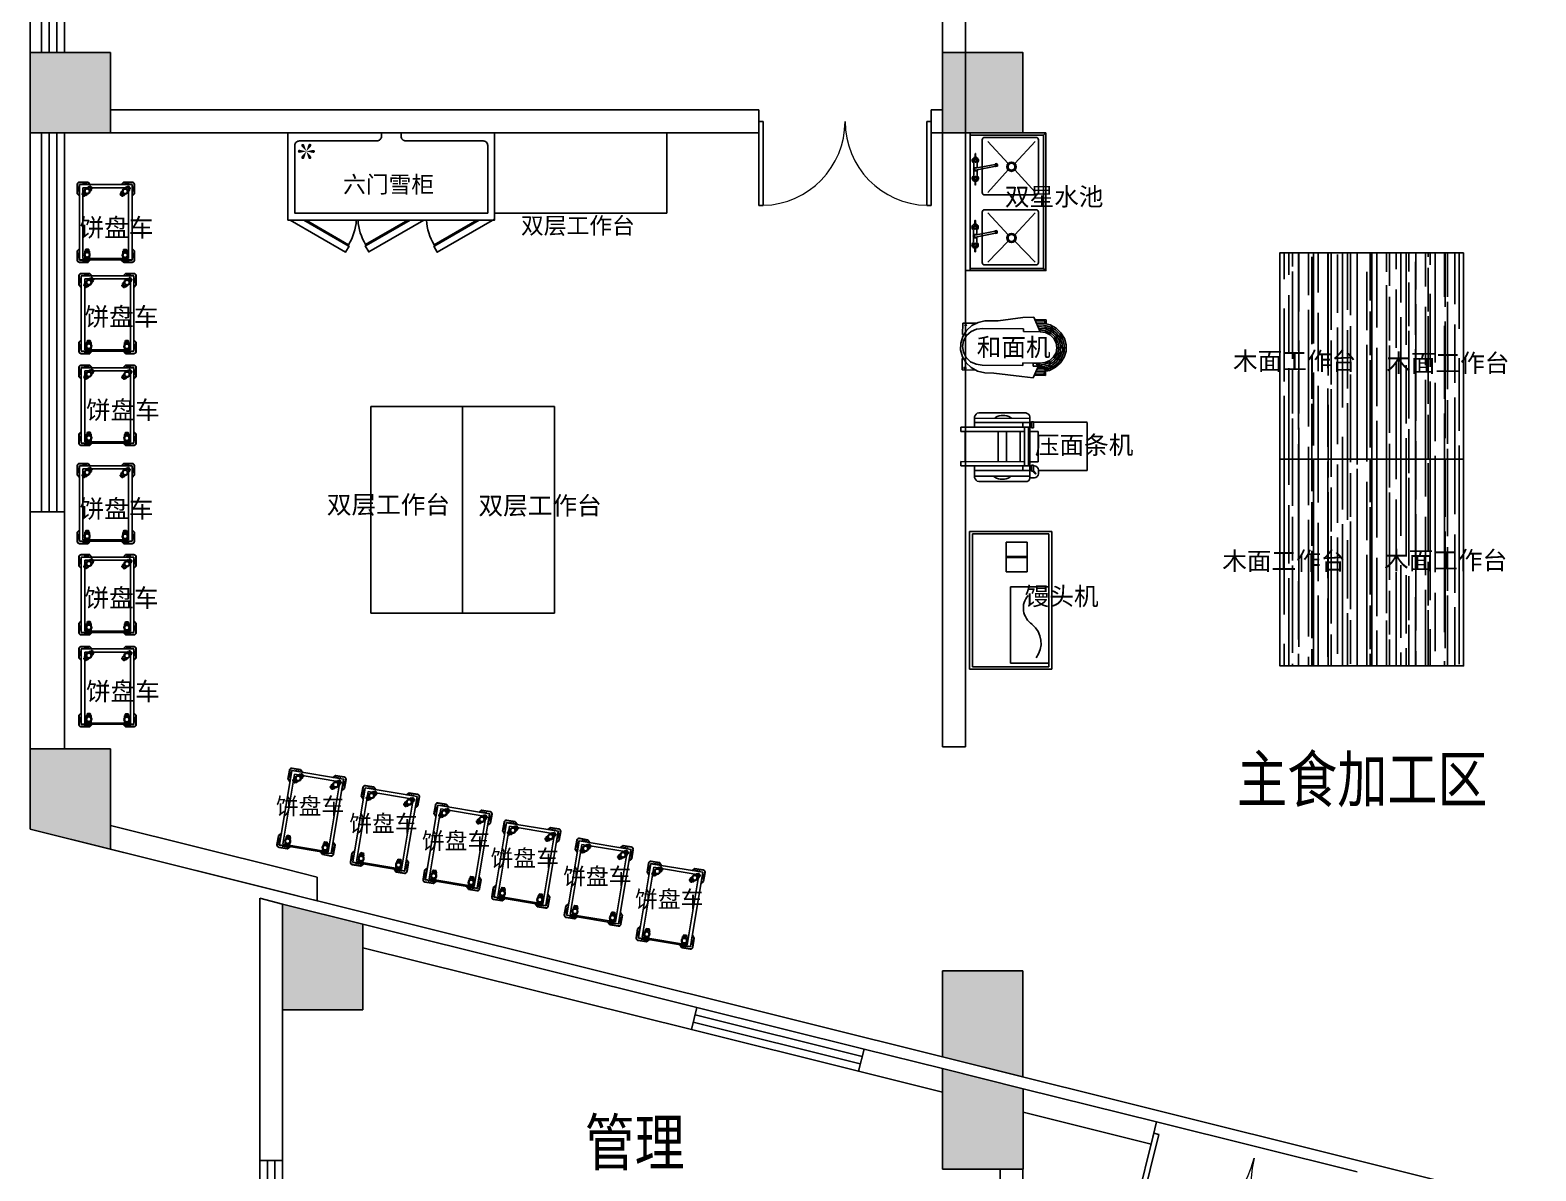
# Model space of a CAD drawing. Extents: x 1159254 to 1730927, y -477824 to -383968.
# Drawn here: x 1404869 to 1417988, y -422498 to -412560 of the extents above; entities that cross this region are included whole.
import ezdxf

# ---------------------------------------------------------------- set-up
doc = ezdxf.new("R2010")
doc.units = 0
doc.header["$LTSCALE"] = 1000
for name, color, linetype in [('COLUMN', 2, 'Continuous'), ('PUB_HATCH', 8, 'Continuous'), ('PUB_TEXT', 7, 'Continuous'), ('STAIR', 4, 'Continuous'), ('WALL', 6, 'Continuous'), ('WINDOW', 4, 'Continuous'), ('WS_厨房设备', 1, 'Continuous'), ('产品文字', 7, 'Continuous'), ('厨房设备', 7, 'Continuous')]:
    doc.layers.add(name, color=color, linetype=linetype)
doc.styles.get("Standard").update_dxf_attribs({"font": '', "width": 0.8})
doc.styles.add('WMF-宋体1', font='')
doc.styles.add('宋体', font='', dxfattribs={"width": 0.8})
doc.styles.get('Standard').set_extended_font_data('SimSun')
doc.styles.get('WMF-宋体1').set_extended_font_data('SimSun')
doc.styles.get('宋体').set_extended_font_data('NSimSun')

# ---------------------------------------------------------------- blocks, each defined once
blk = doc.blocks.new('snow')
at = {"lineweight": -3}
for points in [[(-59, 13, 1.234515), (-57, -14), (0, 0)], [(-18, 58, 1.234515), (-41, 43), (0, 0)], [(0, 0), (-41, -42, 1.234515), (-19, -57)], [(41, 44, 1.234515), (17, 57), (0, 0)], [(0, 0), (58, -13, 1.234515), (59, 14)], [(0, 0), (17, -57, 1.234515), (41, -44)]]:
    blk.add_hatch(color=5, dxfattribs=at).paths.add_polyline_path(points)
blk = doc.blocks.new('Custom_46')
at = {"color": 252, "lineweight": -3}
for points in [[(18, 760), (502, 1039), (532, 987), (138, 760)], [(138, 760), (523, 983), (528, 974), (158, 760)], [(1183, 760), (703, 1037), (673, 985), (1063, 760)], [(1063, 760), (681, 980), (676, 971), (1043, 760)], [(1800, 752), (1301, 1040), (1271, 988), (1666, 760)], [(1666, 760), (1279, 983), (1274, 975), (1646, 760)]]:
    blk.add_lwpolyline(points, dxfattribs=at)
blk.add_lwpolyline([(0, 760), (1800, 760), (1800, 0), (0, 0)], close=True)
at = {"color": 252}
blk.add_lwpolyline([(1740, 700), (1740, 110, -0.414214), (1700, 70), (1026, 70, 0.414214), (986, 30), (986, 0), (814, 0), (814, 30, 0.414214), (774, 70), (100, 70, -0.414214), (60, 110), (60, 700)], format="xyb", close=True, dxfattribs=at)
at = {"color": 252, "linetype": 'Continuous', "lineweight": -3, "ltscale": 5}
for centre, radius, start, end in [((128, 732), 468, 3.4332, 31.183), ((1073, 732), 464, 148.817, 176.5082), ((1675, 732), 469, 148.817, 176.5855)]:
    blk.add_arc(centre, radius, start, end, dxfattribs=at)
at = {"color": 252}
blk.add_blockref('snow', (160, 161), dxfattribs=at)
blk = doc.blocks.new('脚轮')
h = blk.add_hatch(color=252)
h.dxf.hatch_style = 1
h.paths.add_polyline_path([(-11, -35), (-15, -35), (-15, -46), (-11, -50)])
h.paths.add_polyline_path([(15, -35), (11, -35), (11, -50), (15, -46)])
h.paths.add_polyline_path([(-11, 50), (-15, 46), (-15, 35), (-11, 35)])
h.paths.add_polyline_path([(15, 46), (11, 50), (11, 35), (15, 35)])
at = {"color": 252}
for p, q in [((-11, 50), (-11, 35)), ((-8, 50), (-8, 35)), ((-4, 50), (-4, 35)), ((0, 50), (0, 35)), ((0, 50), (0, 35)), ((4, 50), (4, 35)), ((8, 50), (8, 35)), ((11, 50), (11, 35)), ((-11, -50), (-11, -35)), ((-8, -35), (-8, -50)), ((-4, -35), (-4, -50)), ((0, -35), (0, -50)), ((0, -35), (0, -50)), ((4, -35), (4, -50)), ((8, -35), (8, -50)), ((11, -50), (11, -35))]:
    blk.add_line(p, q, dxfattribs=at)
for points in [[(-20, 15), (-20, 33), (-18, 35), (18, 35), (20, 33), (20, 15)], [(-15, 35), (-15, 46), (-11, 50), (11, 50), (15, 46), (15, 35)], [(20, -15), (20, -33), (18, -35), (-18, -35), (-20, -33), (-20, -15)], [(15, -35), (15, -46), (11, -50), (-11, -50), (-15, -46), (-15, -35)]]:
    blk.add_lwpolyline(points, dxfattribs=at)
for radius in [25, 19.6]:
    blk.add_circle((0, 0), radius, dxfattribs=at)
blk = doc.blocks.new('CJT_4185')
at = {"color": 252}
for p, q in [((1, 685), (0, 682)), ((0, 682), (0, 679)), ((0, 679), (0, 600)), ((2, 688), (1, 685)), ((4, 691), (2, 688)), ((4, 685), (3, 682)), ((3, 682), (3, 679)), ((3, 679), (3, 601)), ((6, 694), (4, 691)), ((5, 688), (4, 685)), ((7, 691), (5, 688)), ((8, 696), (6, 694)), ((9, 693), (7, 691)), ((11, 698), (8, 696)), ((11, 695), (9, 693)), ((14, 699), (11, 698)), ((14, 696), (11, 695)), ((17, 700), (14, 699)), ((17, 697), (14, 696)), ((20, 700), (17, 700)), ((20, 697), (17, 697)), ((94, 700), (20, 700)), ((93, 697), (20, 697)), ((449, 667), (51, 667)), ((51, 667), (51, 49)), ((94, 697), (93, 697)), ((95, 699), (94, 700)), ((111, 679), (94, 697)), ((115, 679), (95, 699)), ((385, 679), (405, 699)), ((385, 679), (389, 679)), ((389, 679), (406, 697)), ((406, 700), (405, 700)), ((405, 700), (405, 699)), ((406, 700), (480, 700)), ((407, 697), (406, 697)), ((407, 697), (480, 697)), ((449, 667), (449, 49)), ((483, 700), (480, 700)), ((483, 697), (480, 697)), ((486, 699), (483, 700)), ((486, 696), (483, 697)), ((489, 698), (486, 699)), ((489, 695), (486, 696)), ((492, 696), (489, 698)), ((491, 693), (489, 695)), ((493, 691), (491, 693)), ((494, 694), (492, 696)), ((495, 688), (493, 691)), ((496, 691), (494, 694)), ((496, 685), (495, 688)), ((498, 688), (496, 691)), ((497, 682), (496, 685)), ((497, 679), (497, 682)), ((497, 679), (497, 601)), ((499, 685), (498, 688)), ((500, 682), (499, 685)), ((500, 679), (500, 682)), ((500, 679), (500, 600)), ((0, 600), (1, 599)), ((20, 578), (1, 599)), ((3, 601), (3, 600)), ((20, 582), (3, 600)), ((20, 582), (20, 578)), ((480, 582), (497, 600)), ((480, 578), (499, 599)), ((480, 582), (480, 578)), ((497, 600), (497, 601)), ((499, 599), (500, 600)), ((500, 600), (500, 600)), ((1, 101), (0, 100)), ((0, 21), (0, 100)), ((0, 100), (0, 100)), ((0, 21), (0, 18)), ((0, 18), (1, 15)), ((20, 122), (1, 101)), ((1, 15), (2, 12)), ((2, 12), (4, 9)), ((20, 118), (3, 100)), ((3, 100), (3, 99)), ((3, 21), (3, 99)), ((3, 21), (3, 18)), ((3, 18), (4, 15)), ((4, 15), (5, 12)), ((4, 9), (6, 6)), ((5, 12), (7, 9)), ((6, 6), (8, 4)), ((7, 9), (9, 7)), ((8, 4), (11, 2)), ((9, 7), (11, 5)), ((11, 5), (14, 4)), ((11, 2), (14, 1)), ((14, 4), (17, 3)), ((14, 1), (17, 0)), ((17, 3), (20, 3)), ((17, 0), (20, 0)), ((93, 3), (20, 3)), ((94, 0), (20, 0)), ((51, 49), (449, 49)), ((93, 3), (94, 3)), ((111, 21), (94, 3)), ((94, 0), (95, 0)), ((115, 21), (95, 1)), ((95, 0), (95, 1)), ((385, 21), (405, 1)), ((389, 21), (406, 3)), ((405, 1), (405, 0)), ((405, 0), (406, 0)), ((406, 3), (407, 3)), ((406, 0), (480, 0)), ((407, 3), (480, 3)), ((480, 122), (499, 101)), ((480, 118), (497, 100)), ((480, 3), (483, 3)), ((480, 0), (483, 0)), ((483, 3), (486, 4)), ((483, 0), (486, 1)), ((486, 4), (489, 5)), ((486, 1), (489, 2)), ((489, 5), (491, 7)), ((489, 2), (492, 4)), ((491, 7), (493, 9)), ((492, 4), (494, 6)), ((493, 9), (495, 12)), ((494, 6), (496, 9)), ((495, 12), (496, 15)), ((496, 15), (497, 18)), ((496, 9), (498, 12)), ((497, 99), (497, 100)), ((497, 21), (497, 99)), ((497, 18), (497, 21)), ((498, 12), (499, 15)), ((500, 100), (499, 101)), ((499, 15), (500, 18)), ((500, 21), (500, 100)), ((500, 18), (500, 21))]:
    blk.add_line(p, q, dxfattribs=at)
for p, q in [((15, 662), (15, 619)), ((15, 662), (17, 660)), ((17, 660), (17, 617)), ((21, 679), (20, 679)), ((20, 679), (20, 678)), ((20, 678), (20, 582)), ((111, 679), (21, 679)), ((479, 678), (21, 678)), ((21, 678), (21, 22)), ((48, 682), (46, 684)), ((86, 684), (46, 684)), ((88, 682), (48, 682)), ((88, 682), (86, 684)), ((115, 679), (111, 679)), ((389, 679), (479, 679)), ((412, 682), (414, 684)), ((452, 682), (412, 682)), ((414, 684), (454, 684)), ((454, 684), (452, 682)), ((480, 679), (479, 679)), ((479, 22), (479, 678)), ((480, 678), (480, 679)), ((480, 678), (480, 582)), ((485, 662), (483, 660)), ((483, 660), (483, 617)), ((485, 619), (485, 662)), ((15, 619), (17, 617)), ((483, 617), (485, 619)), ((17, 83), (15, 81)), ((15, 81), (15, 38)), ((15, 38), (17, 40)), ((17, 40), (17, 83)), ((20, 22), (20, 118)), ((20, 22), (20, 21)), ((20, 21), (21, 21)), ((21, 22), (479, 22)), ((21, 22), (21, 22)), ((111, 21), (21, 21)), ((46, 16), (48, 18)), ((86, 16), (46, 16)), ((48, 18), (88, 18)), ((88, 18), (86, 16)), ((389, 21), (479, 21)), ((412, 18), (414, 16)), ((412, 18), (452, 18)), ((414, 16), (454, 16)), ((452, 18), (454, 16)), ((479, 21), (480, 21)), ((480, 22), (480, 118)), ((480, 21), (480, 22)), ((485, 81), (483, 83)), ((483, 40), (483, 83)), ((485, 38), (483, 40)), ((485, 38), (485, 81))]:
    blk.add_line(p, q)
at = {"color": 1}
for p, q in [((20, 118), (20, 122)), ((115, 21), (111, 21)), ((385, 21), (389, 21)), ((480, 118), (480, 122))]:
    blk.add_line(p, q, dxfattribs=at)
at = {"color": 252}
for p in [(82, 636), (413, 634)]:
    blk.add_blockref('脚轮', p, dxfattribs=at)
at = {"color": 252, "rotation": 315}
for p in [(81, 80), (413, 79)]:
    blk.add_blockref('脚轮', p, dxfattribs=at)
blk = doc.blocks.new('*U45')
at = {"linetype": 'Continuous'}
for p, q in [((0, 0), (0, 700)), ((0, 700), (1500, 700)), ((1500, 700), (1500, 0)), ((1500, 0), (0, 0))]:
    blk.add_line(p, q, dxfattribs=at)
blk = doc.blocks.new('_FZH')
blk.add_lwpolyline([(-0.5, -0.5), (0.5, -0.5), (0.5, 0.5), (-0.5, 0.5)], close=True)
at = {"layer": 'PUB_HATCH'}
blk.add_solid([(-0.5, -0.5), (0.5, -0.5), (-0.5, 0.5), (0.5, 0.5)], dxfattribs=at)
blk = doc.blocks.new('$TCHSYS$WIN2D')
for p, q in [((-0.5, 0.5), (0.5, 0.5)), ((-0.5, 0.5), (-0.5, -0.5)), ((0.5, 0.5), (0.5, -0.5)), ((0.5, 0.1667), (-0.5, 0.1667)), ((0.5, -0.1667), (-0.5, -0.1667)), ((-0.5, -0.5), (0.5, -0.5))]:
    blk.add_line(p, q)
blk = doc.blocks.new('$DorLib2D$00000002')
for p, q in [((-0.5, 0), (-0.5, 0.4875)), ((-0.475, 0.4875), (-0.5, 0.4875)), ((-0.475, 0), (-0.475, 0.4875)), ((0.475, 0), (0.475, 0.4875)), ((0.475, 0.4875), (0.5, 0.4875)), ((0.5, 0), (0.5, 0.4875)), ((-0.5, 0), (-0.475, 0)), ((0.5, 0), (0.475, 0))]:
    blk.add_line(p, q)
at = {"lineweight": 13}
for centre, start, end in [((-0.4875, 0), 0, 88.53072), ((0.4875, 0), 91.46928, 180)]:
    blk.add_arc(centre, 0.4875, start, end, dxfattribs=at)
blk = doc.blocks.new('CJT_2868')
at = {"color": 252}
for p, q in [((92, 811), (65, 759)), ((102, 798), (78, 749)), ((130, 854), (92, 811)), ((138, 839), (102, 798)), ((140, 820), (106, 775)), ((139, 795), (111, 749)), ((179, 885), (130, 854)), ((182, 869), (138, 839)), ((171, 804), (138, 766)), ((179, 831), (139, 795)), ((186, 852), (140, 820)), ((181, 793), (148, 868)), ((214, 830), (171, 804)), ((233, 902), (179, 885)), ((227, 851), (179, 831)), ((232, 885), (182, 869)), ((238, 870), (186, 852)), ((262, 839), (214, 830)), ((279, 854), (227, 851)), ((284, 887), (232, 885)), ((289, 903), (233, 902)), ((293, 869), (238, 870)), ((262, 822), (261, 905)), ((262, 822), (261, 905)), ((311, 831), (262, 839)), ((329, 841), (279, 854)), ((335, 874), (284, 887)), ((343, 888), (289, 903)), ((346, 851), (293, 869)), ((354, 808), (311, 831)), ((373, 813), (329, 841)), ((381, 848), (335, 874)), ((393, 858), (343, 888)), ((343, 795), (374, 871)), ((390, 818), (346, 851)), ((389, 770), (354, 808)), ((407, 772), (373, 813)), ((419, 810), (381, 848)), ((424, 773), (390, 818)), ((432, 816), (393, 858)), ((445, 762), (419, 810)), ((461, 764), (432, 816)), ((55, 723), (21, 722)), ((21, 722), (23, 626)), ((55, 721), (23, 721)), ((23, 721), (24, 627)), ((53, 711), (33, 711)), ((33, 711), (34, 632)), ((65, 759), (52, 700)), ((52, 700), (53, 640)), ((65, 746), (60, 735)), ((60, 735), (65, 726)), ((74, 750), (65, 746)), ((65, 726), (74, 722)), ((71, 723), (68, 646)), ((71, 739), (70, 735)), ((70, 735), (71, 733)), ((146, 751), (71, 774)), ((74, 740), (71, 739)), ((71, 733), (74, 732)), ((83, 746), (74, 750)), ((74, 750), (74, 750)), ((76, 739), (74, 740)), ((74, 740), (74, 740)), ((74, 732), (76, 733)), ((74, 722), (83, 726)), ((77, 735), (76, 739)), ((76, 733), (77, 735)), ((112, 646), (76, 723)), ((87, 735), (83, 746)), ((83, 726), (87, 735)), ((83, 726), (120, 651)), ((84, 707), (83, 654)), ((106, 775), (86, 720)), ((96, 680), (98, 660)), ((111, 749), (98, 696)), ((101, 617), (101, 666)), ((101, 666), (104, 666)), ((110, 667), (127, 667)), ((118, 720), (112, 668)), ((138, 766), (118, 720)), ((379, 756), (455, 780)), ((410, 724), (389, 770)), ((427, 721), (407, 772)), ((417, 672), (410, 724)), ((443, 717), (424, 773)), ((431, 666), (427, 721)), ((446, 659), (443, 717)), ((460, 708), (445, 762)), ((461, 653), (460, 708)), ((476, 707), (461, 764)), ((472, 729), (506, 729)), ((473, 727), (505, 728)), ((475, 717), (495, 717)), ((476, 646), (476, 707)), ((495, 717), (496, 638)), ((505, 728), (506, 634)), ((506, 729), (507, 633)), ((128, 617), (101, 617)), ((120, 651), (112, 646)), ((78, 28), (76, 22)), ((76, 22), (78, 16)), ((85, 30), (78, 28)), ((78, 16), (85, 13)), ((90, 28), (85, 30)), ((85, 30), (85, 30)), ((85, 13), (90, 16)), ((92, 22), (90, 28)), ((90, 16), (92, 22)), ((456, 33), (454, 28)), ((454, 28), (456, 22)), ((461, 35), (456, 33)), ((456, 22), (461, 19)), ((466, 33), (461, 35)), ((461, 35), (461, 35)), ((461, 19), (466, 22)), ((469, 28), (466, 33)), ((466, 22), (469, 28))]:
    blk.add_line(p, q, dxfattribs=at)
for p, q in [((182, 794), (152, 761)), ((219, 815), (182, 794)), ((262, 822), (219, 815)), ((304, 816), (262, 822)), ((343, 796), (304, 816)), ((374, 764), (343, 796)), ((105, 663), (0, 616)), ((127, 674), (110, 667)), ((134, 720), (127, 674)), ((130, 527), (127, 674)), ((127, 667), (128, 617)), ((152, 761), (134, 720)), ((394, 724), (374, 764)), ((402, 678), (394, 724)), ((402, 678), (405, 531)), ((402, 678), (530, 623)), ((0, 616), (11, 517)), ((130, 527), (107, 527)), ((107, 527), (110, 172)), ((405, 531), (427, 531)), ((427, 531), (430, 176)), ((525, 526), (496, 312)), ((530, 623), (525, 526)), ((11, 517), (42, 272)), ((42, 272), (43, 194)), ((496, 312), (497, 196)), ((43, 194), (59, 132)), ((59, 132), (89, 77)), ((110, 172), (119, 118)), ((425, 123), (430, 176)), ((455, 82), (483, 138)), ((483, 138), (497, 196)), ((68, 112), (70, -3)), ((89, 77), (132, 32)), ((119, 118), (141, 70)), ((132, 32), (184, 0)), ((141, 70), (177, 32)), ((169, -2), (169, 8)), ((177, 32), (223, 8)), ((184, 0), (243, -16)), ((223, 8), (273, 0)), ((273, 0), (323, 9)), ((303, -14), (361, 4)), ((323, 9), (368, 35)), ((361, 4), (412, 36)), ((368, 35), (403, 75)), ((377, 1), (377, 11)), ((477, 4), (377, 1)), ((403, 75), (425, 123)), ((412, 36), (455, 82)), ((475, 118), (477, 4)), ((70, -3), (169, -2)), ((243, -16), (303, -14))]:
    blk.add_line(p, q)
blk = doc.blocks.new('CJT_4242')
at = {"color": 252}
for p, q in [((96, 1100), (516, 1100)), ((97, 677), (97, 1100)), ((517, 1100), (517, 634)), ((64, 651), (72, 658)), ((68, 677), (102, 677)), ((72, 658), (96, 633)), ((32, 602), (32, 642)), ((48, 120), (47, 602)), ((90, 625), (64, 651)), ((90, 616), (90, 633)), ((90, 633), (142, 633)), ((142, 616), (90, 616)), ((96, 120), (96, 602)), ((96, 541), (138, 542)), ((109, 616), (109, 602)), ((123, 616), (123, 602)), ((138, 642), (138, 633)), ((138, 616), (138, 602)), ((473, 590), (138, 590)), ((473, 554), (138, 554)), ((142, 633), (142, 616)), ((468, 617), (468, 634)), ((468, 634), (520, 634)), ((520, 617), (468, 617)), ((473, 542), (515, 542)), ((488, 617), (488, 602)), ((502, 617), (502, 602)), ((516, 121), (515, 603)), ((517, 617), (517, 603)), ((520, 634), (520, 617)), ((551, 603), (552, 121)), ((41, 430), (39, 427)), ((41, 434), (41, 430)), ((173, 518), (438, 518)), ((174, 397), (438, 398)), ((557, 437), (557, 441)), ((559, 434), (557, 437)), ((39, 296), (41, 293)), ((41, 293), (41, 289)), ((174, 325), (438, 325)), ((557, 299), (559, 302)), ((557, 296), (557, 299)), ((438, 37), (174, 37)), ((474, 1), (438, 1))]:
    blk.add_line(p, q, dxfattribs=at)
for p, q in [((173, 674), (438, 675)), ((173, 590), (173, 674)), ((438, 590), (438, 675)), ((0, 156), (0, 566)), ((138, 602), (32, 602)), ((36, 602), (173, 602)), ((517, 603), (138, 603)), ((138, 120), (138, 602)), ((175, 0), (173, 554)), ((438, 602), (564, 603)), ((438, 1), (438, 554)), ((473, 542), (473, 602)), ((474, 121), (473, 542)), ((599, 566), (600, 157)), ((138, 120), (36, 120)), ((138, 0), (138, 120)), ((175, 0), (138, 0)), ((564, 121), (474, 121)), ((474, 1), (474, 121))]:
    blk.add_line(p, q)
for centre, radius, start, end in [((74, 635), 42.2, 97.6459, 170.7402), ((96, 635), 42.2, 9.2598, 82.3541), ((144, 362), 124, 148.0958, 211.9042), ((447, 368), 130, 329.3851, 30.6149)]:
    blk.add_arc(centre, radius, start, end, dxfattribs=at)
for centre, radius, start, end in [((34, 568), 34.4, 93.9594, 182.7735), ((553, 558), 46.3, 10.0705, 76.7472), ((46, 166), 46.6, 191.9258, 258.0742), ((557, 164), 44.1, 279.7523, 350.2477)]:
    blk.add_arc(centre, radius, start, end)
blk = doc.blocks.new('CJT_4237')
at = {"color": 252, "linetype": 'Continuous'}
for p, q in [((0, 600), (0, 600)), ((982, 578), (17, 578)), ((17, 578), (17, 578)), ((17, 22), (17, 578)), ((43, 300), (44, 578)), ((597, 578), (597, 300)), ((982, 578), (982, 22)), ((707, 420), (707, 420)), ((707, 268), (707, 420)), ((707, 420), (819, 420)), ((810, 420), (810, 420)), ((810, 268), (810, 420)), ((810, 420), (922, 420)), ((819, 420), (819, 268)), ((922, 420), (922, 268)), ((597, 300), (43, 300)), ((819, 268), (707, 268)), ((922, 268), (810, 268)), ((982, 22), (17, 22))]:
    blk.add_line(p, q, dxfattribs=at)
at = {"linetype": 'Continuous'}
for p, q in [((0, 0), (0, 600)), ((0, 600), (1000, 600)), ((1000, 600), (1000, 0)), ((1000, 0), (0, 0))]:
    blk.add_line(p, q, dxfattribs=at)
at = {"color": 252}
for centre, radius, start, end in [((189, 346), 175, 38.4487, 127.7731), ((444, 533), 141, 213.3992, 310.6031)]:
    blk.add_arc(centre, radius, start, end, dxfattribs=at)
blk = doc.blocks.new('CJT_4085')
h = blk.add_hatch()
h.set_pattern_fill('AR-RROOF', color=252, scale=5, style=0)
h.paths.add_polyline_path([(0, 800), (1800, 800), (1800, 0), (0, 0)])
at = {"linetype": 'Continuous'}
blk.add_polyline3d([(0, 800, 0), (1800, 800, 0), (1800, 0, 0), (0, 0, 0), (0, 800, 0)], dxfattribs=at)
blk = doc.blocks.new('水龙头')
at = {"color": 252}
for p, q in [((-136, -15), (-90, -14)), ((-136, -18), (-90, -19)), ((-52, -2), (-4, -2)), ((-52, -31), (-6, -31)), ((4, -2), (51, -2)), ((12, -31), (51, -31)), ((136, -15), (90, -14)), ((136, -18), (90, -19)), ((23, -194), (26, -209)), ((49, -204), (46, -189))]:
    blk.add_line(p, q, dxfattribs=at)
for points in [[(13, -7), (0, 0), (-14, -8), (-14, -25), (-7, -29)], [(11, -26), (13, -25), (13, -7)]]:
    blk.add_lwpolyline(points, dxfattribs=at)
blk.add_lwpolyline([(26, -194), (-9, -18, -1.00756), (9, -15), (43, -190)], format="xyb", dxfattribs=at)
for centre in [(-78, -16), (77, -16)]:
    blk.add_circle(centre, 10.9, dxfattribs=at)
for centre, radius, start, end in [((-78, -16), 27.5, 36.2116, 175.3449), ((77, -16), 27.5, 4.6931, 143.7884), ((-136, -16), 1, 91.3387, 171.564), ((-132, -16), 4.53, 171.564, 188.436), ((-136, -17), 1, 188.436, 268.6613), ((-78, -16), 27.5, 184.6551, 323.7884), ((-78, -16), 16, 189.0003, 170.9997), ((-77, -16), 12.9, 168.3562, 191.6438), ((-52, 3), 5, 216.2116, 270), ((-52, -36), 5, 90, 143.7884), ((51, 3), 5, 270, 323.7884), ((51, -36), 5, 36.2116, 90), ((77, -16), 27.5, 216.2116, 355.3069), ((77, -16), 16, 9.0664, 350.9336), ((77, -16), 12.9, 348.3562, 11.6438), ((136, -16), 1, 8.436, 88.6613), ((136, -17), 1, 271.3387, 351.564), ((132, -16), 4.53, 351.564, 8.436)]:
    blk.add_arc(centre, radius, start, end, dxfattribs=at)
for centre, start_param, end_param in [((34, -192), 5.611234, 10.096729), ((34, -190), 6.955136, 8.752827), ((37, -206), 0, 3.141593)]:
    blk.add_ellipse(centre, major_axis=(-11.3, -2.2), ratio=0.233596, start_param=start_param, end_param=end_param, dxfattribs=at)
blk = doc.blocks.new('Custom_37')
at = {"color": 252, "linetype": 'Continuous', "ltscale": 2}
for p, q in [((30, 680), (10, 700)), ((1190, 680), (1210, 700))]:
    blk.add_line(p, q, dxfattribs=at)
at = {"color": 252}
for p, q in [((85, 605), (277, 428)), ((333, 428), (525, 605)), ((705, 605), (897, 428)), ((953, 428), (1135, 605)), ((85, 195), (277, 372)), ((333, 372), (530, 195)), ((705, 195), (897, 372)), ((953, 372), (1135, 195))]:
    blk.add_line(p, q, dxfattribs=at)
for points in [[(10, 700), (1210, 700), (1210, 0), (10, 0)], [(10, 0), (1210, 0), (1210, 40), (10, 40)]]:
    blk.add_lwpolyline(points, close=True)
at = {"color": 252, "linetype": 'Continuous', "ltscale": 2}
blk.add_lwpolyline([(30, 40), (30, 680), (1190, 680), (1190, 40)], dxfattribs=at)
at = {"color": 30}
for points in [[(530, 635), (70, 635, 0.414214), (50, 615), (50, 165, 0.414214), (70, 145), (530, 145, 0.414214), (550, 165), (550, 615, 0.414214)], [(1140, 635), (700, 635, 0.414214), (680, 615), (680, 165, 0.414214), (700, 145), (1140, 145, 0.414214), (1160, 165), (1160, 615, 0.414214)]]:
    blk.add_lwpolyline(points, format="xyb", close=True, dxfattribs=at)
at = {"color": 252}
for centre, radius in [((305, 400), 40), ((305, 400), 30), ((925, 400), 40), ((925, 400), 30)]:
    blk.add_circle(centre, radius, dxfattribs=at)
at = {"color": 1, "rotation": 180}
for p in [(327, 69), (909, 67)]:
    blk.add_blockref('水龙头', p, dxfattribs=at)
blk = doc.blocks.new('*U49')
at = {"linetype": 'Continuous'}
for p, q in [((0, 0), (0, 800)), ((0, 800), (1800, 800)), ((1800, 800), (1800, 0)), ((1800, 0), (0, 0))]:
    blk.add_line(p, q, dxfattribs=at)

msp = doc.modelspace()

# ---------------------------------------------------------------- hatches: boundary and pattern name
at = {"layer": 'PUB_HATCH'}
for points in [[(1405569.5, -418821.6), (1404869.5, -418821.6), (1404869.5, -419521.6), (1405569.5, -419696.1)], [(1407069.5, -421095.3), (1407769.5, -421095.3), (1407769.5, -420347.7), (1407069.5, -420173.1)], [(1413519.5, -420756.1), (1412819.5, -420756.1), (1412819.5, -421503.7), (1413519.5, -421678.2)], [(1412819.8, -422481.3), (1413519.8, -422481.3), (1413519.8, -421781.4), (1412819.8, -421606.9)]]:
    msp.add_hatch(color=256, dxfattribs=at).paths.add_polyline_path(points)

# ---------------------------------------------------------------- linework, layer by layer
msp.add_line((1404869.5, -416755.7), (1404869.5, -397305.7))
at = {"layer": 'COLUMN'}
for p, q in [((1404969.5, -416755.7), (1404869.5, -416755.7)), ((1404869.5, -416755.7), (1404869.5, -417455.7)), ((1405169.5, -417455.7), (1405169.5, -416755.7)), ((1405569.5, -418821.6), (1404869.5, -418821.6)), ((1404869.5, -418821.6), (1404869.5, -419521.6)), ((1405569.5, -419696.1), (1405569.5, -418821.6)), ((1404869.5, -419521.6), (1405569.5, -419696.1)), ((1407369.5, -419938.8), (1407096.2, -419870.6)), ((1407369.5, -420144.9), (1407369.5, -419938.8)), ((1407047.8, -420064.7), (1407369.5, -420144.9)), ((1407769.5, -420347.7), (1407069.5, -420173.1)), ((1407069.5, -420173.1), (1407069.5, -421095.3)), ((1407769.5, -421095.3), (1407769.5, -420347.7)), ((1413519.5, -420756.1), (1412819.5, -420756.1)), ((1412819.5, -420756.1), (1412819.5, -421503.7)), ((1413519.5, -421678.2), (1413519.5, -420756.1)), ((1407069.5, -421095.3), (1407769.5, -421095.3)), ((1412819.5, -421503.7), (1413519.5, -421678.2)), ((1413519.8, -421781.4), (1412819.8, -421606.9)), ((1412819.8, -421606.9), (1412819.8, -422481.3)), ((1413519.8, -422481.3), (1413519.8, -421781.4)), ((1412819.8, -422481.3), (1413519.8, -422481.3))]:
    msp.add_line(p, q, dxfattribs=at)
at = {"layer": 'STAIR', "color": 8, "ltscale": 3}
msp.add_line((1404869.5, -419521.6), (1429169.5, -425580.2), dxfattribs=at)
at = {"layer": 'WALL'}
for p, q in [((1412819.5, -418803.7), (1412819.5, -405455.7)), ((1413019.5, -418803.7), (1413019.5, -405455.7)), ((1411219.5, -413255.7), (1405569.5, -413255.7)), ((1411219.5, -413455.7), (1411219.5, -413255.7)), ((1412819.5, -413255.7), (1412719.5, -413255.7)), ((1412719.5, -413255.7), (1412719.5, -413455.7)), ((1405569.5, -413455.7), (1411219.5, -413455.7)), ((1412719.5, -413455.7), (1412819.5, -413455.7)), ((1404869.5, -418821.6), (1404869.5, -417455.7)), ((1405169.5, -418821.6), (1405169.5, -417455.7)), ((1405569.5, -419490), (1407096.2, -419870.6)), ((1405569.5, -419696.1), (1407047.8, -420064.7)), ((1407069.5, -420173.1), (1406869.5, -420123.3)), ((1406869.5, -420123.3), (1406869.5, -422405.7)), ((1407069.5, -422405.7), (1407069.5, -420379.3)), ((1410679.2, -421073.1), (1407769.5, -420347.7)), ((1407769.5, -420553.8), (1410630.8, -421267.2)), ((1410630.8, -421267.2), (1410679.2, -421073.1)), ((1412134.6, -421436), (1412086.2, -421630.1)), ((1412819.8, -421606.9), (1412134.6, -421436)), ((1412086.2, -421630.1), (1412819.8, -421813)), ((1414684.2, -422071.7), (1413519.8, -421781.4)), ((1413519.8, -421987.5), (1414635.8, -422265.8)), ((1414635.8, -422265.8), (1414684.2, -422071.7)), ((1406869.5, -422405.7), (1407069.5, -422405.7)), ((1413319.5, -422481.3), (1413319.5, -423005.7)), ((1413519.5, -423005.7), (1413519.5, -422481.3))]:
    msp.add_line(p, q, dxfattribs=at)
at = {"layer": 'WINDOW'}
msp.add_line((1416430.7, -422507.2), (1414684.2, -422071.7), dxfattribs=at)
at = {"layer": '厨房设备'}
msp.add_line((1413019.5, -418803.7), (1412819.5, -418803.7), dxfattribs=at)

# ---------------------------------------------------------------- block references
at = {"layer": 'COLUMN', "xscale": 700, "yscale": 700, "zscale": 700}
for p in [(1405219.5, -413105.7), (1413169.5, -413105.7)]:
    msp.add_blockref('_FZH', p, dxfattribs=at)
at = {"layer": 'WINDOW'}
for name, p, xscale, yscale, zscale, rotation in [('$TCHSYS$WIN2D', (1405069.5, -411105.7), 3300, -200, 3300, 90), ('$TCHSYS$WIN2D', (1405069.5, -415105.7), 3300, -200, 3300, 90), ('$TCHSYS$WIN2D', (1411382.7, -421351.6), -1500, -200, -1500, 165.9999999767609), ('$DorLib2D$00000002', (1415533.2, -422386.5), 1800, 1800, 1800, 165.9999999767615), ('$TCHSYS$WIN2D', (1406969.5, -422705.7), -600, -200, -600, 90)]:
    msp.add_blockref(name, p, dxfattribs=dict(at, xscale=xscale, yscale=yscale, zscale=zscale, rotation=rotation))
at = {"layer": 'WINDOW', "xscale": -1500, "yscale": -1500, "zscale": -1500}
msp.add_blockref('$DorLib2D$00000002', (1411969.5, -413355.7), dxfattribs=at)
at = {"layer": 'WS_厨房设备', "xscale": -1}
for name, p, rotation in [('Custom_46', (1407116.2, -413455.7), 180), ('CJT_2868', (1412992.5, -415589.6), 270), ('CJT_4242', (1412977.5, -416493.5), 270)]:
    msp.add_blockref(name, p, dxfattribs=dict(at, rotation=rotation))
at = {"layer": 'WS_厨房设备'}
for name, p, rotation in [('*U45', (1410416.2, -413455.7), 180), ('Custom_37', (1413019.5, -413445.7), 270), ('CJT_4185', (1405778.9, -413884.2), 180), ('CJT_4085', (1415757.6, -414499.1), 270), ('CJT_4085', (1416557.6, -414499.1), 270), ('CJT_4185', (1405794.1, -414679.2), 180), ('CJT_4185', (1405794.1, -415479.2), 180), ('*U49', (1407836.8, -415839), 270), ('*U49', (1408636.8, -415839), 270), ('CJT_4185', (1405778.9, -416334.3), 180), ('CJT_4085', (1415757.6, -416299.1), 270), ('CJT_4085', (1416557.6, -416299.1), 270), ('CJT_4185', (1405794.1, -417129.3), 180), ('CJT_4185', (1405794.1, -417929.3), 180), ('CJT_4185', (1407625.1, -419067.9), 170.5458470820703), ('CJT_4185', (1408264.7, -419219), 170.5458470820703), ('CJT_4185', (1408897.3, -419370.2), 170.5458470820703), ('CJT_4185', (1409495.6, -419521.3), 170.5458470820703), ('CJT_4185', (1410128.2, -419679.4), 170.5458470820735), ('CJT_4185', (1410754, -419878.6), 170.5458470820735)]:
    msp.add_blockref(name, p, dxfattribs=dict(at, rotation=rotation))
at = {"layer": 'WS_厨房设备', "xscale": -1.199999999953434, "yscale": 1.199999999953434, "zscale": 1.2, "rotation": 270}
msp.add_blockref('CJT_4237', (1413052.2, -418127.7), dxfattribs=at)

# ---------------------------------------------------------------- texts
at = {"color": 7, "lineweight": 0, "style": 'WMF-宋体1'}
for s, p in [('双星水池', (1413361.9, -414089.2)), ('饼盘车', (1405299.5, -414358.9)), ('饼盘车', (1405343.7, -415134.7)), ('和面机', (1413116.9, -415401.1)), ('木面工作台', (1415349.1, -415521.5)), ('木面工作台', (1416684.6, -415538.8)), ('饼盘车', (1405356.3, -415948.4)), ('压面条机', (1413622.8, -416253.5)), ('饼盘车', (1405299.5, -416808.9)), ('双层工作台', (1407454.7, -416772.7)), ('双层工作台', (1408776, -416780.6)), ('木面工作台', (1415255.5, -417262.6)), ('木面工作台', (1416665.5, -417257.4)), ('饼盘车', (1405343.7, -417584.8)), ('馒头机', (1413534, -417570.3)), ('饼盘车', (1405356.3, -418398.4))]:
    msp.add_text(s, height=157.34, dxfattribs=at).set_placement(p)
at = {"layer": 'PUB_TEXT', "width": 0.8}
msp.add_text('管理', height=398.73, dxfattribs=at).set_placement((1409701.7, -422449.1))
at = {"layer": '产品文字', "color": 7, "lineweight": 0, "style": 'WMF-宋体1'}
for s, p in [('六门雪柜', (1407595.9, -413976.5)), ('双层工作台', (1409145.6, -414335.3))]:
    msp.add_text(s, height=145.52, rotation=359.90256, dxfattribs=at).set_placement(p)
for p in [(1407010.4, -419392.7), (1407649.9, -419543.8), (1408282.6, -419695), (1408880.9, -419846.1), (1409513.5, -420004.2), (1410139.3, -420203.4)]:
    msp.add_text('饼盘车', height=145.52, dxfattribs=at).set_placement(p)
at = {"layer": '厨房设备', "style": '宋体', "width": 0.8}
msp.add_text('主食加工区', height=400, dxfattribs=at).set_placement((1415384.3, -419285.6))

doc.saveas('drawing.dxf')
